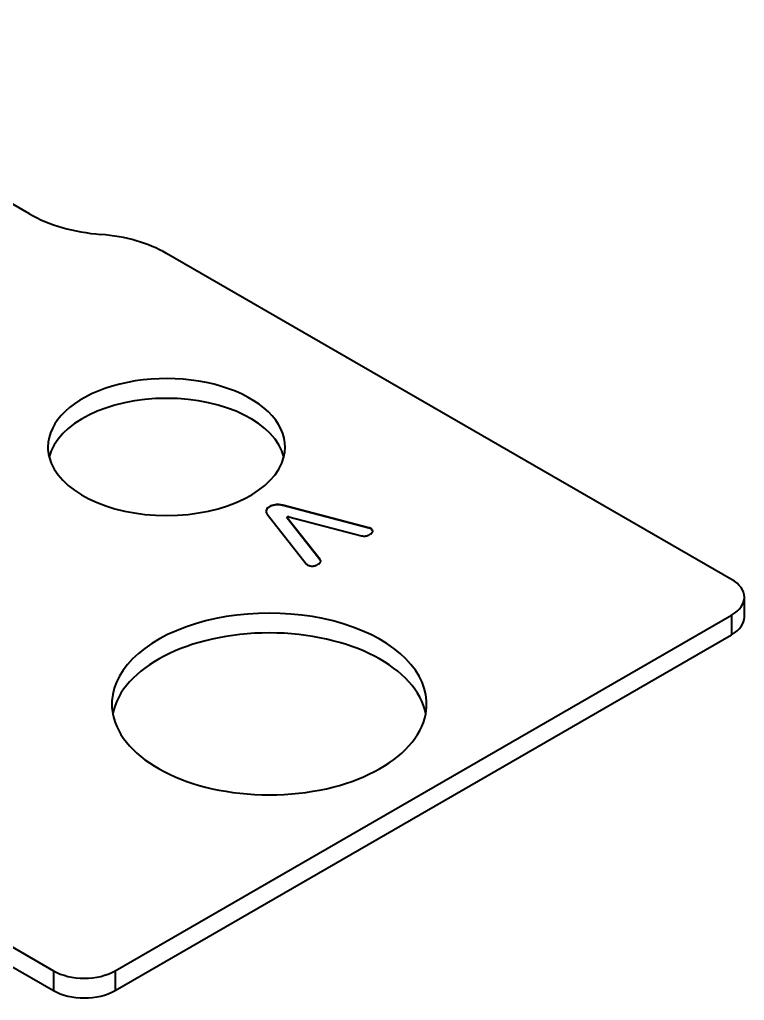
# Model space of a CAD drawing. Header units: millimetres. Extents: x 15 to 292, y 5 to 205.
# Drawn here: x 222.57 to 237.53, y 83.72 to 103.98 of the extents above; entities that cross this region are included whole.
import ezdxf

# ---------------------------------------------------------------- set-up
doc = ezdxf.new("R2010")
doc.units = ezdxf.units.MM
doc.layers.add('Geometries', color=7, linetype='Continuous')

msp = doc.modelspace()

# ---------------------------------------------------------------- linework, layer by layer
at = {"layer": 'Geometries', "linetype": 'Continuous', "lineweight": 40}
for p, q in [((222.77, 99.966), (215.821, 103.978)), ((237.266, 92.413), (225.599, 99.149)), ((227.654, 93.822), (227.654, 93.818)), ((227.997, 93.941), (227.997, 93.95)), ((229.779, 93.482), (227.997, 93.95)), ((229.779, 93.474), (227.997, 93.941)), ((227.675, 93.764), (228.485, 92.735)), ((228.087, 93.696), (228.087, 93.688)), ((228.09, 93.681), (228.09, 93.69)), ((228.772, 92.823), (228.09, 93.69)), ((228.772, 92.815), (228.09, 93.681)), ((228.126, 93.71), (229.626, 93.317)), ((229.779, 93.474), (229.779, 93.482)), ((229.858, 93.407), (229.858, 93.411)), ((229.777, 93.332), (229.818, 93.356)), ((228.772, 92.815), (228.772, 92.823)), ((228.784, 92.787), (228.784, 92.791)), ((228.704, 92.712), (228.744, 92.736)), ((237.529, 91.638), (237.529, 92.046)), ((224.538, 84.33), (237.266, 91.679)), ((237.266, 91.679), (237.266, 91.27)), ((224.538, 83.922), (237.266, 91.27)), ((211.598, 91.066), (223.265, 84.33)), ((211.598, 90.658), (223.265, 83.922)), ((223.265, 84.33), (223.265, 83.922)), ((224.538, 84.33), (224.538, 83.922))]:
    msp.add_line(p, q, dxfattribs=at)
at = {"layer": 'Geometries', "linetype": 'Continuous', "lineweight": 40, "flags": 128}
for points in [[(227.997, 93.95), (227.99, 93.951), (227.96, 93.957), (227.928, 93.961), (227.897, 93.962), (227.865, 93.961), (227.834, 93.957), (227.804, 93.951), (227.775, 93.943), (227.749, 93.933), (227.725, 93.921), (227.704, 93.907), (227.686, 93.892), (227.672, 93.876), (227.662, 93.858), (227.656, 93.84), (227.654, 93.822)], [(227.997, 93.941), (227.99, 93.943), (227.96, 93.949), (227.928, 93.953), (227.897, 93.954), (227.865, 93.953), (227.834, 93.949), (227.804, 93.943), (227.775, 93.935), (227.749, 93.925), (227.725, 93.913), (227.704, 93.899), (227.686, 93.884), (227.672, 93.867), (227.662, 93.85), (227.656, 93.832), (227.654, 93.818)], [(227.654, 93.818), (227.656, 93.804), (227.662, 93.786), (227.672, 93.768), (227.675, 93.764)], [(228.087, 93.696), (228.089, 93.702), (228.095, 93.707), (228.104, 93.711), (228.114, 93.712), (228.125, 93.711), (228.126, 93.71)], [(228.09, 93.69), (228.089, 93.69), (228.087, 93.696)], [(228.09, 93.681), (228.089, 93.682), (228.087, 93.688)], [(229.858, 93.411), (229.857, 93.421), (229.853, 93.431), (229.847, 93.441), (229.84, 93.45), (229.83, 93.459), (229.818, 93.466), (229.806, 93.472), (229.793, 93.478), (229.779, 93.482)], [(229.858, 93.407), (229.857, 93.413), (229.853, 93.423), (229.847, 93.433), (229.84, 93.442), (229.83, 93.45), (229.818, 93.458), (229.806, 93.464), (229.793, 93.47), (229.779, 93.474)], [(229.818, 93.356), (229.83, 93.364), (229.84, 93.372), (229.847, 93.381), (229.853, 93.391), (229.857, 93.401), (229.858, 93.407)], [(229.626, 93.317), (229.63, 93.316), (229.647, 93.312), (229.664, 93.31), (229.682, 93.31), (229.7, 93.31), (229.717, 93.312), (229.734, 93.316), (229.749, 93.32), (229.764, 93.326), (229.777, 93.332)], [(228.784, 92.791), (228.783, 92.801), (228.779, 92.811), (228.774, 92.821), (228.772, 92.823)], [(228.784, 92.787), (228.783, 92.793), (228.779, 92.803), (228.774, 92.813), (228.772, 92.815)], [(228.485, 92.735), (228.493, 92.727), (228.502, 92.719), (228.513, 92.712), (228.526, 92.706), (228.541, 92.7), (228.556, 92.695), (228.573, 92.692), (228.59, 92.69), (228.608, 92.69), (228.626, 92.69), (228.643, 92.692), (228.66, 92.695), (228.676, 92.7), (228.69, 92.706), (228.704, 92.712)], [(228.744, 92.736), (228.756, 92.744), (228.766, 92.752), (228.774, 92.761), (228.779, 92.771), (228.783, 92.781), (228.784, 92.787)]]:
    msp.add_lwpolyline(points, dxfattribs=at)
at = {"layer": 'Geometries', "linetype": 'Continuous', "lineweight": 40}
for centre, major_axis, start_param, end_param in [((224.609, 101.027), (2.6, 0), 3.926991, 4.570492), ((223.901, 98.17), (-2.4, 0), 3.926991, 4.570492), ((225.599, 95.149), (-2.45, 0), 2.99678, 6.283185), ((225.599, 94.74), (-2.45, 0), 3.286406, 6.138372), ((225.599, 95.149), (-2.45, 0), 0, 0.144813), ((225.599, 95.149), (-2.45, 0), 0.144813, 2.99678), ((236.629, 92.046), (-0.9, 0), 3.141593, 3.926991), ((236.629, 92.046), (-0.9, 0), 2.356194, 3.141593), ((227.72, 89.841), (-3.25, 0), 3.032591, 6.392187), ((236.629, 91.638), (-0.9, 0), 2.356194, 3.141593), ((227.72, 89.433), (3.25, 0), 0.109001, 3.032591), ((227.72, 89.841), (-3.25, 0), 0.109001, 3.032591), ((223.901, 84.697), (-0.9, 0), 0.785398, 2.356194), ((223.901, 84.289), (-0.9, 0), 0.785398, 2.356194)]:
    msp.add_ellipse(centre, major_axis=major_axis, ratio=0.57735, start_param=start_param, end_param=end_param, dxfattribs=at)

doc.saveas('drawing.dxf')
